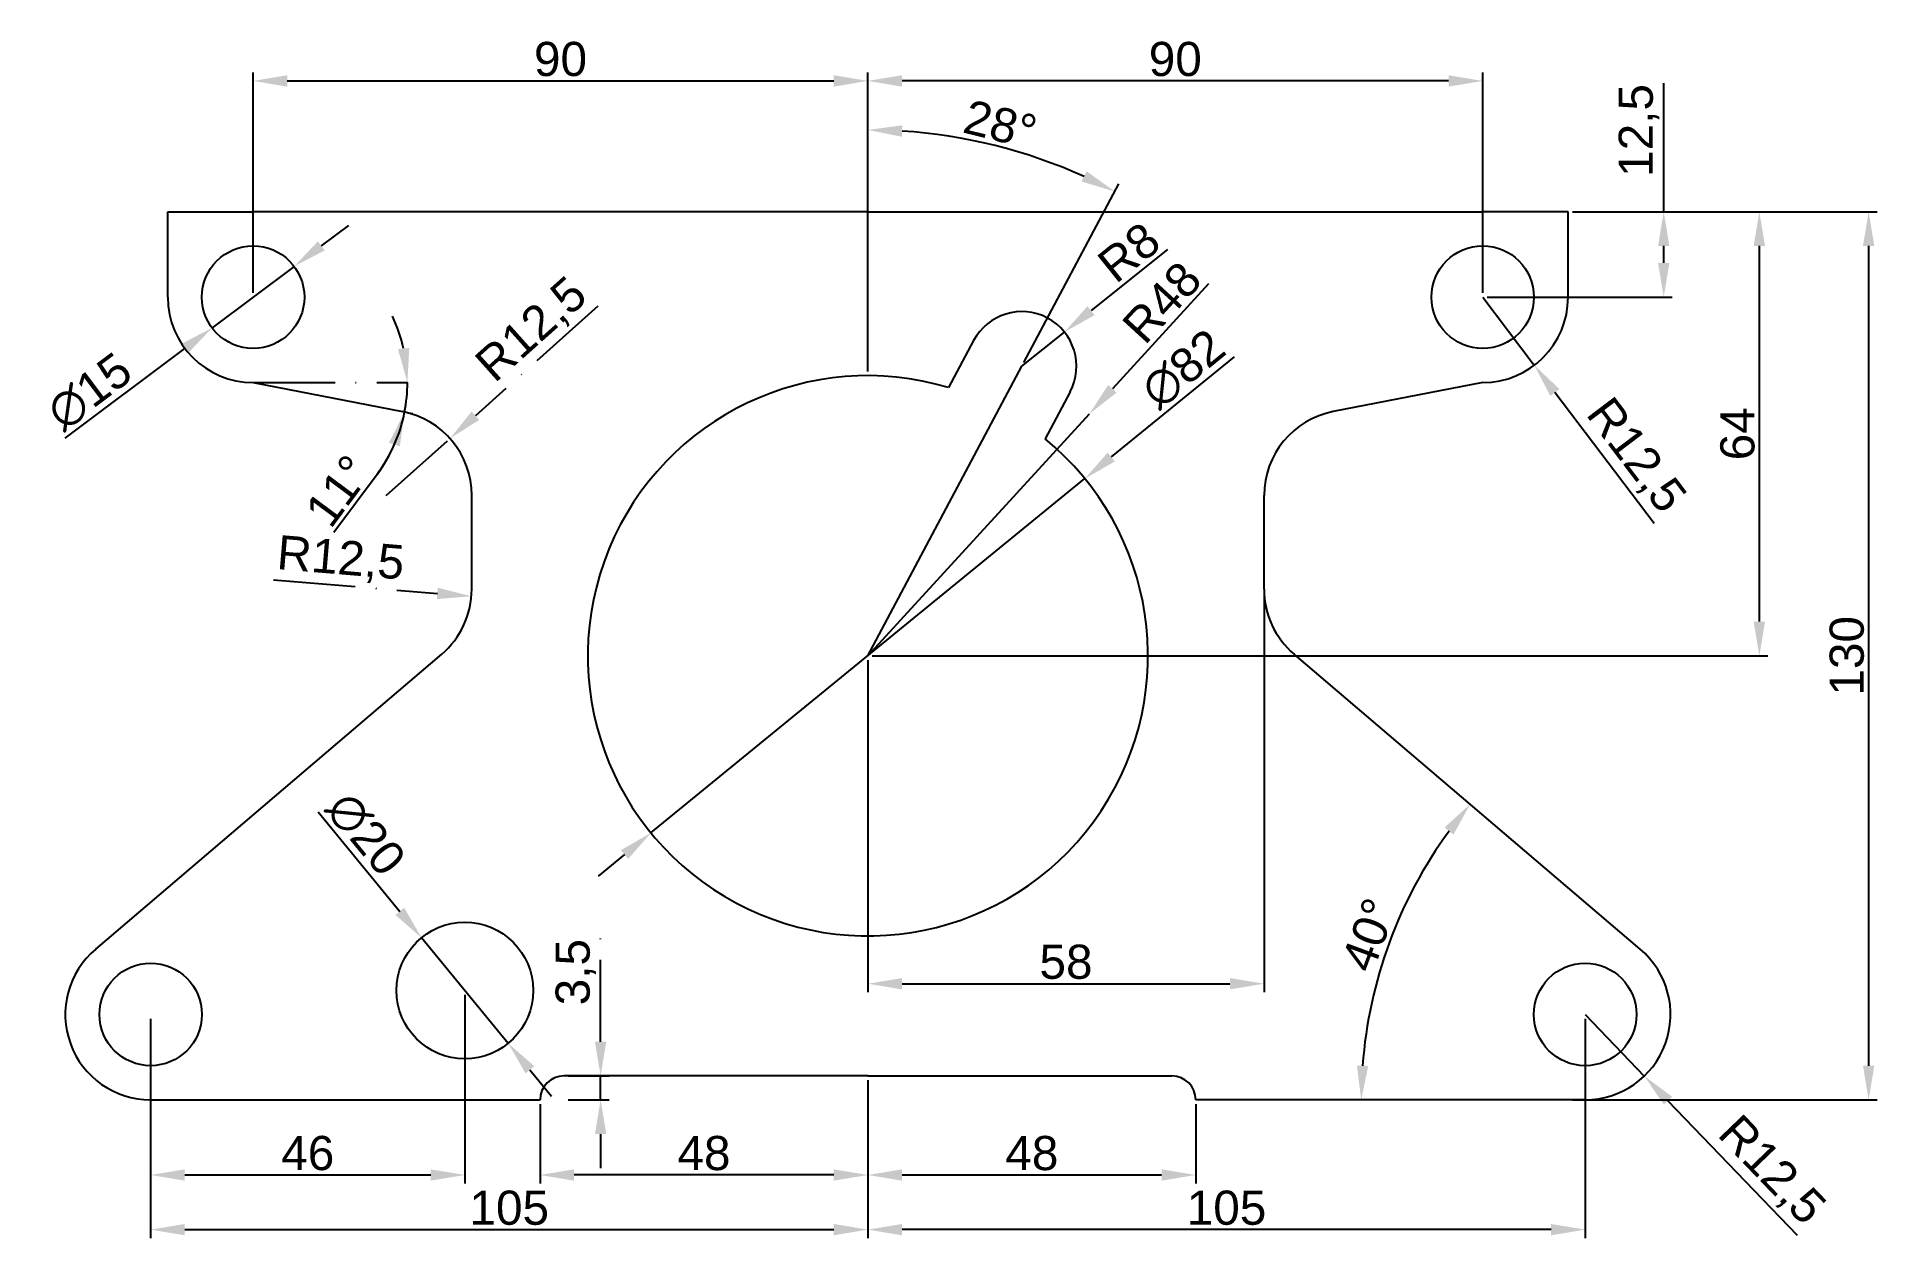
# Model space of a CAD drawing. Header units: millimetres. Extents: x -4 to 265, y -20 to 156.
import ezdxf

# ---------------------------------------------------------------- set-up
doc = ezdxf.new("R2010")
doc.units = ezdxf.units.MM
doc.linetypes.add('ACAD_ISO10W100', pattern=[18, 12, -3, 0, -3])
doc.layers.add('asi', color=7, linetype='Continuous')
doc.layers.add('kyty', color=7, linetype='Continuous', true_color=0xff2a2a)
doc.styles.get("Standard").update_dxf_attribs({"font": 'arial.ttf'})
doc.dimstyles.new('ISO-25', dxfattribs={"dimtxt": 5, "dimasz": 5, "dimexe": 1.25, "dimexo": 0.625, "dimtad": 1, "dimtxsty": 'Standard', "dimcen": 2.5, "dimadec": 0, "dimazin": 0, "dimtfac": 1, "dimtmove": 0, "dimatfit": 3, "dimfxl": 1, "dimarcsym": 0})

# ---------------------------------------------------------------- blocks, each defined once
blk = doc.blocks.new('*D4')
at = {"layer": 'Defpoints', "color": 0, "transparency": 16777216}
for p in [(33.5, 122), (21.5, 113)]:
    blk.add_point(p, dxfattribs=at)
at = {"layer": 'kyty', "color": 0, "lineweight": -2, "transparency": 16777216}
for p, q in [((37.49, 125.01), (41.49, 128.01)), ((33.5, 122), (21.5, 113)), ((0, 96.84), (17.51, 109.99))]:
    blk.add_line(p, q, dxfattribs=at)
at = {"layer": 'kyty', "color": 0, "transparency": 16777216}
for points in [[(36.99, 125.67), (37.99, 124.34), (33.5, 122)], [(17.01, 110.66), (18.01, 109.33), (21.5, 113)]]:
    blk.add_solid(points, dxfattribs=at)
at = {"layer": 'kyty', "color": 0, "transparency": 16777216, "insert": (3.56, 103.67), "char_height": 5, "attachment_point": 5, "rotation": 36.9159}
blk.add_mtext('∅15', dxfattribs=at)
blk = doc.blocks.new('*D5')
at = {"layer": 'Defpoints', "color": 0, "transparency": 16777216}
for p in [(52.15, 23.73), (64.85, 8.27)]:
    blk.add_point(p, dxfattribs=at)
at = {"layer": 'kyty', "color": 0, "lineweight": -2, "transparency": 16777216}
for p, q in [((37.02, 42.15), (48.98, 27.59)), ((64.85, 8.27), (52.15, 23.73)), ((68.02, 4.41), (71.19, 0.55))]:
    blk.add_line(p, q, dxfattribs=at)
at = {"layer": 'kyty', "color": 0, "transparency": 16777216}
for points in [[(49.62, 28.12), (48.34, 27.06), (52.15, 23.73)], [(68.66, 4.94), (67.38, 3.88), (64.85, 8.27)]]:
    blk.add_solid(points, dxfattribs=at)
at = {"layer": 'kyty', "color": 0, "transparency": 16777216, "insert": (43.98, 38.91), "char_height": 5, "attachment_point": 5, "rotation": 309.3996}
blk.add_mtext('∅20', dxfattribs=at)
blk = doc.blocks.new('*D6')
at = {"layer": 'Defpoints', "color": 0, "transparency": 16777216}
for p in [(149.26, 90.93), (85.74, 39.07)]:
    blk.add_point(p, dxfattribs=at)
at = {"layer": 'kyty', "color": 0, "lineweight": -2, "transparency": 16777216}
for p, q in [((171.11, 108.78), (153.13, 94.1)), ((85.74, 39.07), (149.26, 90.93)), ((81.87, 35.9), (78, 32.74))]:
    blk.add_line(p, q, dxfattribs=at)
at = {"layer": 'kyty', "color": 0, "transparency": 16777216}
for points in [[(152.6, 94.74), (153.66, 93.45), (149.26, 90.93)], [(81.34, 36.55), (82.4, 35.26), (85.74, 39.07)]]:
    blk.add_solid(points, dxfattribs=at)
at = {"layer": 'kyty', "color": 0, "transparency": 16777216, "insert": (163.67, 106.99), "char_height": 5, "attachment_point": 5, "rotation": 39.2351}
blk.add_mtext('∅82', dxfattribs=at)
blk = doc.blocks.new('*D7')
at = {"layer": 'Defpoints', "color": 0, "transparency": 16777216}
for p in [(146.27, 112.39), (140.03, 107.38)]:
    blk.add_point(p, dxfattribs=at)
at = {"layer": 'kyty', "color": 0, "lineweight": -2, "transparency": 16777216}
for p, q in [((161.34, 124.49), (150.17, 115.52)), ((140.03, 107.38), (146.27, 112.39))]:
    blk.add_line(p, q, dxfattribs=at)
at = {"layer": 'kyty', "color": 0, "transparency": 16777216}
blk.add_solid([(149.65, 116.17), (150.69, 114.87), (146.27, 112.39)], dxfattribs=at)
at = {"layer": 'kyty', "color": 0, "transparency": 16777216, "insert": (155.72, 124.05), "char_height": 5, "attachment_point": 5, "rotation": 38.7616}
blk.add_mtext('R8', dxfattribs=at)
blk = doc.blocks.new('*D8')
at = {"layer": 'Defpoints', "color": 0, "transparency": 16777216}
for p in [(149.92, 100.4), (117.5, 65)]:
    blk.add_point(p, dxfattribs=at)
at = {"layer": 'kyty', "color": 0, "lineweight": -2, "transparency": 16777216}
for p, q in [((167.36, 119.44), (153.3, 104.09)), ((117.5, 65), (149.92, 100.4))]:
    blk.add_line(p, q, dxfattribs=at)
at = {"layer": 'kyty', "color": 0, "transparency": 16777216}
blk.add_solid([(152.68, 104.65), (153.91, 103.52), (149.92, 100.4)], dxfattribs=at)
at = {"layer": 'kyty', "color": 0, "transparency": 16777216, "insert": (160.55, 116.72), "char_height": 5, "attachment_point": 5, "rotation": 47.515}
blk.add_mtext('R48', dxfattribs=at)
blk = doc.blocks.new('*D9')
at = {"layer": 'Defpoints', "color": 0, "transparency": 16777216}
for p in [(142.14, 137.93), (117.5, 106), (140.03, 107.38), (117.5, 65), (117.5, 65)]:
    blk.add_point(p, dxfattribs=at)
at = {"layer": 'kyty', "color": 0, "lineweight": -2, "transparency": 16777216}
for p, q in [((117.5, 106.62), (117.5, 143.22)), ((140.33, 107.93), (154.22, 134.07))]:
    blk.add_line(p, q, dxfattribs=at)
blk.add_arc((117.5, 65), 76.97, 65.7224, 86.2776, dxfattribs=at)
at = {"layer": 'kyty', "color": 0, "transparency": 16777216}
for points in [[(122.47, 140.98), (122.52, 142.65), (117.5, 141.97)], [(149.52, 135.92), (148.78, 134.42), (153.64, 132.96)]]:
    blk.add_solid(points, dxfattribs=at)
at = {"layer": 'kyty', "color": 0, "transparency": 16777216, "insert": (136.89, 142.77), "char_height": 5, "attachment_point": 5, "rotation": 346}
blk.add_mtext('28°', dxfattribs=at)
blk = doc.blocks.new('*D10')
at = {"layer": 'Defpoints', "color": 0, "transparency": 16777216}
for p in [(117.5, 149.15), (117.5, 130), (27.5, 117.5)]:
    blk.add_point(p, dxfattribs=at)
at = {"layer": 'kyty', "color": 0, "lineweight": -2, "transparency": 16777216}
for p, q in [((27.5, 118.12), (27.5, 150.4)), ((32.5, 149.15), (112.5, 149.15)), ((117.5, 130.62), (117.5, 150.4))]:
    blk.add_line(p, q, dxfattribs=at)
at = {"layer": 'kyty', "color": 0, "transparency": 16777216}
for points in [[(32.5, 149.98), (32.5, 148.31), (27.5, 149.15)], [(112.5, 149.98), (112.5, 148.31), (117.5, 149.15)]]:
    blk.add_solid(points, dxfattribs=at)
at = {"layer": 'kyty', "color": 0, "transparency": 16777216, "insert": (72.5, 152.33), "char_height": 5, "attachment_point": 5}
blk.add_mtext('90', dxfattribs=at)
blk = doc.blocks.new('*D11')
at = {"layer": 'Defpoints', "color": 0, "transparency": 16777216}
for p in [(117.5, 149.15), (117.5, 130), (207.5, 117.5)]:
    blk.add_point(p, dxfattribs=at)
at = {"layer": 'kyty', "color": 0, "lineweight": -2, "transparency": 16777216}
for p, q in [((117.5, 130.62), (117.5, 150.4)), ((202.5, 149.15), (122.5, 149.15)), ((207.5, 118.12), (207.5, 150.4))]:
    blk.add_line(p, q, dxfattribs=at)
at = {"layer": 'kyty', "color": 0, "transparency": 16777216}
for points in [[(122.5, 149.98), (122.5, 148.31), (117.5, 149.15)], [(202.5, 149.98), (202.5, 148.31), (207.5, 149.15)]]:
    blk.add_solid(points, dxfattribs=at)
at = {"layer": 'kyty', "color": 0, "transparency": 16777216, "insert": (162.5, 152.33), "char_height": 5, "attachment_point": 5}
blk.add_mtext('90', dxfattribs=at)
blk = doc.blocks.new('*D12')
at = {"layer": 'Defpoints', "color": 0, "transparency": 16777216}
for p in [(220, 130), (220, 0), (264, 0)]:
    blk.add_point(p, dxfattribs=at)
at = {"layer": 'kyty', "color": 0, "lineweight": -2, "transparency": 16777216}
for p, q in [((220.63, 130), (265.25, 130)), ((264, 125), (264, 5)), ((220.63, 0), (265.25, 0))]:
    blk.add_line(p, q, dxfattribs=at)
at = {"layer": 'kyty', "color": 0, "transparency": 16777216}
for points in [[(263.17, 125), (264.83, 125), (264, 130)], [(263.17, 5), (264.83, 5), (264, 0)]]:
    blk.add_solid(points, dxfattribs=at)
at = {"layer": 'kyty', "color": 0, "transparency": 16777216, "insert": (260.82, 65), "char_height": 5, "attachment_point": 5, "rotation": 90}
blk.add_mtext('130', dxfattribs=at)
blk = doc.blocks.new('*D13')
at = {"layer": 'Defpoints', "color": 0, "transparency": 16777216}
for p in [(220, 130), (248, 130), (117.5, 65)]:
    blk.add_point(p, dxfattribs=at)
at = {"layer": 'kyty', "color": 0, "lineweight": -2, "transparency": 16777216}
for p, q in [((220.63, 130), (249.25, 130)), ((248, 70), (248, 125)), ((118.13, 65), (249.25, 65))]:
    blk.add_line(p, q, dxfattribs=at)
at = {"layer": 'kyty', "color": 0, "transparency": 16777216}
for points in [[(247.17, 125), (248.83, 125), (248, 130)], [(247.17, 70), (248.83, 70), (248, 65)]]:
    blk.add_solid(points, dxfattribs=at)
at = {"layer": 'kyty', "color": 0, "transparency": 16777216, "insert": (244.82, 97.5), "char_height": 5, "attachment_point": 5, "rotation": 90}
blk.add_mtext('64', dxfattribs=at)
blk = doc.blocks.new('*D14')
at = {"layer": 'Defpoints', "color": 0, "transparency": 16777216}
for p in [(207.5, 117.5), (215.05, 107.54)]:
    blk.add_point(p, dxfattribs=at)
at = {"layer": 'kyty', "color": 0, "lineweight": -2, "transparency": 16777216}
for p, q in [((207.5, 117.5), (215.05, 107.54)), ((232.6, 84.37), (218.07, 103.55))]:
    blk.add_line(p, q, dxfattribs=at)
at = {"layer": 'kyty', "color": 0, "transparency": 16777216}
blk.add_solid([(218.73, 104.05), (217.4, 103.05), (215.05, 107.54)], dxfattribs=at)
at = {"layer": 'kyty', "color": 0, "transparency": 16777216, "insert": (229.73, 94.16), "char_height": 5, "attachment_point": 5, "rotation": 307.1467}
blk.add_mtext('R12,5', dxfattribs=at)
blk = doc.blocks.new('*D15')
at = {"layer": 'Defpoints', "color": 0, "transparency": 16777216}
for p in [(220, 130), (234, 130), (207.5, 117.5)]:
    blk.add_point(p, dxfattribs=at)
at = {"layer": 'kyty', "color": 0, "lineweight": -2, "transparency": 16777216}
for p, q in [((234, 130), (234, 148.8)), ((220.63, 130), (235.25, 130)), ((234, 122.5), (234, 125)), ((208.13, 117.5), (235.25, 117.5))]:
    blk.add_line(p, q, dxfattribs=at)
at = {"layer": 'kyty', "color": 0, "transparency": 16777216}
for points in [[(233.17, 125), (234.83, 125), (234, 130)], [(233.17, 122.5), (234.83, 122.5), (234, 117.5)]]:
    blk.add_solid(points, dxfattribs=at)
at = {"layer": 'kyty', "color": 0, "transparency": 16777216, "insert": (230.37, 141.9), "char_height": 5, "attachment_point": 5, "rotation": 90}
blk.add_mtext('12,5', dxfattribs=at)
blk = doc.blocks.new('*D16')
at = {"layer": 'Defpoints', "color": 0, "transparency": 16777216}
for p in [(179.89, 65.24), (196.98, 30.25), (230.53, 22.08), (165.5, 0), (222.5, 0)]:
    blk.add_point(p, dxfattribs=at)
at = {"layer": 'kyty', "color": 0, "lineweight": -2, "transparency": 16777216}
blk.add_arc((256.44, 0), 66.71, 143.8536, 175.7046, dxfattribs=at)
at = {"layer": 'kyty', "color": 0, "transparency": 16777216}
for points in [[(201.91, 39.87), (203.22, 38.83), (205.66, 43.27)], [(190.74, 4.97), (189.08, 5.03), (189.72, 0)]]:
    blk.add_solid(points, dxfattribs=at)
at = {"layer": 'kyty', "color": 0, "transparency": 16777216, "insert": (190.85, 24.16), "char_height": 5, "attachment_point": 5, "rotation": 69.7791}
blk.add_mtext('40°', dxfattribs=at)
blk = doc.blocks.new('*D17')
at = {"layer": 'Defpoints', "color": 0, "transparency": 16777216}
for p in [(222.5, 12.5), (231.16, 3.49)]:
    blk.add_point(p, dxfattribs=at)
at = {"layer": 'kyty', "color": 0, "lineweight": -2, "transparency": 16777216}
for p, q in [((222.5, 12.5), (231.16, 3.49)), ((253.6, -19.87), (234.62, -0.12))]:
    blk.add_line(p, q, dxfattribs=at)
at = {"layer": 'kyty', "color": 0, "transparency": 16777216}
blk.add_solid([(235.23, 0.46), (234.02, -0.7), (231.16, 3.49)], dxfattribs=at)
at = {"layer": 'kyty', "color": 0, "transparency": 16777216, "insert": (249.62, -10.49), "char_height": 5, "attachment_point": 5, "rotation": 313.8542}
blk.add_mtext('R12,5', dxfattribs=at)
blk = doc.blocks.new('*D18')
at = {"layer": 'Defpoints', "color": 0, "transparency": 16777216}
for p in [(117.5, 3.5), (69.5, 0), (69.5, -11)]:
    blk.add_point(p, dxfattribs=at)
at = {"layer": 'kyty', "color": 0, "lineweight": -2, "transparency": 16777216}
for p, q in [((117.5, 2.88), (117.5, -12.25)), ((69.5, -0.62), (69.5, -12.25)), ((112.5, -11), (74.5, -11))]:
    blk.add_line(p, q, dxfattribs=at)
at = {"layer": 'kyty', "color": 0, "transparency": 16777216}
for points in [[(74.5, -10.17), (74.5, -11.83), (69.5, -11)], [(112.5, -10.17), (112.5, -11.83), (117.5, -11)]]:
    blk.add_solid(points, dxfattribs=at)
at = {"layer": 'kyty', "color": 0, "transparency": 16777216, "insert": (93.5, -7.82), "char_height": 5, "attachment_point": 5}
blk.add_mtext('48', dxfattribs=at)
blk = doc.blocks.new('*D19')
at = {"layer": 'Defpoints', "color": 0, "transparency": 16777216}
for p in [(117.5, 3.5), (165.5, 0), (165.5, -11)]:
    blk.add_point(p, dxfattribs=at)
at = {"layer": 'kyty', "color": 0, "lineweight": -2, "transparency": 16777216}
for p, q in [((117.5, 2.88), (117.5, -12.25)), ((165.5, -0.62), (165.5, -12.25)), ((122.5, -11), (160.5, -11))]:
    blk.add_line(p, q, dxfattribs=at)
at = {"layer": 'kyty', "color": 0, "transparency": 16777216}
for points in [[(122.5, -10.17), (122.5, -11.83), (117.5, -11)], [(160.5, -10.17), (160.5, -11.83), (165.5, -11)]]:
    blk.add_solid(points, dxfattribs=at)
at = {"layer": 'kyty', "color": 0, "transparency": 16777216, "insert": (141.5, -7.82), "char_height": 5, "attachment_point": 5}
blk.add_mtext('48', dxfattribs=at)
blk = doc.blocks.new('*D20')
at = {"layer": 'Defpoints', "color": 0, "transparency": 16777216}
for p in [(12.5, 12.5), (117.5, 3.5), (117.5, -19)]:
    blk.add_point(p, dxfattribs=at)
at = {"layer": 'kyty', "color": 0, "lineweight": -2, "transparency": 16777216}
for p, q in [((12.5, 11.88), (12.5, -20.25)), ((117.5, 2.88), (117.5, -20.25)), ((17.5, -19), (112.5, -19))]:
    blk.add_line(p, q, dxfattribs=at)
at = {"layer": 'kyty', "color": 0, "transparency": 16777216}
for points in [[(17.5, -18.17), (17.5, -19.83), (12.5, -19)], [(112.5, -18.17), (112.5, -19.83), (117.5, -19)]]:
    blk.add_solid(points, dxfattribs=at)
at = {"layer": 'kyty', "color": 0, "transparency": 16777216, "insert": (65, -15.82), "char_height": 5, "attachment_point": 5}
blk.add_mtext('105', dxfattribs=at)
blk = doc.blocks.new('*D21')
at = {"layer": 'Defpoints', "color": 0, "transparency": 16777216}
for p in [(222.5, 12.5), (117.5, 3.5), (117.5, -19)]:
    blk.add_point(p, dxfattribs=at)
at = {"layer": 'kyty', "color": 0, "lineweight": -2, "transparency": 16777216}
for p, q in [((222.5, 11.88), (222.5, -20.25)), ((117.5, 2.88), (117.5, -20.25)), ((217.5, -19), (122.5, -19))]:
    blk.add_line(p, q, dxfattribs=at)
at = {"layer": 'kyty', "color": 0, "transparency": 16777216}
for points in [[(122.5, -18.17), (122.5, -19.83), (117.5, -19)], [(217.5, -18.17), (217.5, -19.83), (222.5, -19)]]:
    blk.add_solid(points, dxfattribs=at)
at = {"layer": 'kyty', "color": 0, "transparency": 16777216, "insert": (170, -15.82), "char_height": 5, "attachment_point": 5}
blk.add_mtext('105', dxfattribs=at)
blk = doc.blocks.new('*D22')
at = {"layer": 'Defpoints', "color": 0, "transparency": 16777216}
for p in [(58.5, 16), (12.5, 12.5), (58.5, -11)]:
    blk.add_point(p, dxfattribs=at)
at = {"layer": 'kyty', "color": 0, "lineweight": -2, "transparency": 16777216}
for p, q in [((58.5, 15.37), (58.5, -12.25)), ((12.5, 11.88), (12.5, -12.25)), ((17.5, -11), (53.5, -11))]:
    blk.add_line(p, q, dxfattribs=at)
at = {"layer": 'kyty', "color": 0, "transparency": 16777216}
for points in [[(17.5, -10.17), (17.5, -11.83), (12.5, -11)], [(53.5, -10.17), (53.5, -11.83), (58.5, -11)]]:
    blk.add_solid(points, dxfattribs=at)
at = {"layer": 'kyty', "color": 0, "transparency": 16777216, "insert": (35.5, -7.82), "char_height": 5, "attachment_point": 5}
blk.add_mtext('46', dxfattribs=at)
blk = doc.blocks.new('*D23')
at = {"layer": 'Defpoints', "color": 0, "transparency": 16777216}
for p in [(27.5, 105), (27.5, 105), (50.04, 103.56), (72, 105), (49.39, 100.75)]:
    blk.add_point(p, dxfattribs=at)
at = {"layer": 'kyty', "color": 0, "lineweight": -2, "transparency": 16777216}
for p, q in [((50, 100.63), (50.9, 100.45)), ((45.64, 91.54), (39.33, 83.04))]:
    blk.add_line(p, q, dxfattribs=at)
for start, end in [(12.7084, 25.4169), (349, 0), (323.4234, 349), (323.5831, 336.2916)]:
    blk.add_arc((27.5, 105), 22.59, start, end, dxfattribs=at)
at = {"layer": 'kyty', "color": 0, "transparency": 16777216}
for points in [[(50.36, 110.06), (48.71, 109.88), (50.09, 105)], [(47.39, 96.17), (48.98, 95.67), (49.67, 100.69)]]:
    blk.add_solid(points, dxfattribs=at)
at = {"layer": 'kyty', "color": 0, "transparency": 16777216, "insert": (39.97, 89.16), "char_height": 5, "attachment_point": 5, "rotation": 53.4234}
blk.add_mtext('11°', dxfattribs=at)
blk = doc.blocks.new('*D24')
at = {"layer": 'Defpoints', "color": 0, "linetype": 'ACAD_ISO10W100', "lineweight": 100, "transparency": 16777216}
for p in [(56.32, 96.81), (47, 88.48)]:
    blk.add_point(p, dxfattribs=at)
at = {"layer": 'kyty', "color": 0, "linetype": 'ACAD_ISO10W100', "lineweight": -2, "transparency": 16777216}
for p, q in [((77.97, 116.19), (60.04, 100.14)), ((47, 88.48), (56.32, 96.81))]:
    blk.add_line(p, q, dxfattribs=at)
at = {"layer": 'kyty', "color": 0, "linetype": 'ACAD_ISO10W100', "lineweight": 100, "transparency": 16777216}
blk.add_solid([(59.49, 100.76), (60.6, 99.52), (56.32, 96.81)], dxfattribs=at)
at = {"layer": 'kyty', "color": 0, "linetype": 'ACAD_ISO10W100', "lineweight": 100, "transparency": 16777216, "insert": (68.45, 112.54), "char_height": 5, "attachment_point": 5, "rotation": 41.8158}
blk.add_mtext('R12,5', dxfattribs=at)
blk = doc.blocks.new('*D25')
at = {"layer": 'Defpoints', "color": 0, "linetype": 'ACAD_ISO10W100', "lineweight": 100, "transparency": 16777216}
for p in [(47, 74.75), (59.46, 73.71)]:
    blk.add_point(p, dxfattribs=at)
at = {"layer": 'kyty', "color": 0, "linetype": 'ACAD_ISO10W100', "lineweight": -2, "transparency": 16777216}
blk.add_line((30.5, 76.13), (54.47, 74.13), dxfattribs=at)
at = {"layer": 'kyty', "color": 0, "linetype": 'ACAD_ISO10W100', "lineweight": 100, "transparency": 16777216}
blk.add_solid([(54.54, 74.96), (54.4, 73.3), (59.46, 73.71)], dxfattribs=at)
at = {"layer": 'kyty', "color": 0, "linetype": 'ACAD_ISO10W100', "lineweight": 100, "transparency": 16777216, "insert": (40.3, 78.96), "char_height": 5, "attachment_point": 5, "rotation": 355.2151}
blk.add_mtext('R12,5', dxfattribs=at)
blk = doc.blocks.new('*D26')
at = {"layer": 'Defpoints', "color": 0, "lineweight": 100, "transparency": 16777216}
for p in [(175.5, 74.75), (117.5, 65), (175.5, 17)]:
    blk.add_point(p, dxfattribs=at)
at = {"layer": 'kyty', "color": 0, "lineweight": -2, "transparency": 16777216}
for p, q in [((175.5, 74.13), (175.5, 15.75)), ((117.5, 64.38), (117.5, 15.75)), ((122.5, 17), (170.5, 17))]:
    blk.add_line(p, q, dxfattribs=at)
at = {"layer": 'kyty', "color": 0, "lineweight": 100, "transparency": 16777216}
for points in [[(122.5, 17.83), (122.5, 16.17), (117.5, 17)], [(170.5, 17.83), (170.5, 16.17), (175.5, 17)]]:
    blk.add_solid(points, dxfattribs=at)
at = {"layer": 'kyty', "color": 0, "lineweight": 100, "transparency": 16777216, "insert": (146.5, 20.18), "char_height": 5, "attachment_point": 5}
blk.add_mtext('58', dxfattribs=at)
blk = doc.blocks.new('*D27')
at = {"layer": 'Defpoints', "color": 0, "linetype": 'ACAD_ISO10W100', "lineweight": 100, "transparency": 16777216}
for p in [(73, 3.5), (73, 0), (78.37, 0)]:
    blk.add_point(p, dxfattribs=at)
at = {"layer": 'kyty', "color": 0, "linetype": 'ACAD_ISO10W100', "lineweight": -2, "transparency": 16777216}
for p, q in [((78.37, 8.5), (78.37, 23.89)), ((73.63, 3.5), (79.62, 3.5)), ((78.37, 0), (78.37, 3.5)), ((73.63, 0), (79.62, 0)), ((78.37, -5), (78.37, -10))]:
    blk.add_line(p, q, dxfattribs=at)
at = {"layer": 'kyty', "color": 0, "linetype": 'ACAD_ISO10W100', "lineweight": 100, "transparency": 16777216}
for points in [[(77.54, 8.5), (79.2, 8.5), (78.37, 3.5)], [(77.54, -5), (79.2, -5), (78.37, 0)]]:
    blk.add_solid(points, dxfattribs=at)
at = {"layer": 'kyty', "color": 0, "linetype": 'ACAD_ISO10W100', "lineweight": 100, "transparency": 16777216, "insert": (74.74, 18.69), "char_height": 5, "attachment_point": 5, "rotation": 90}
blk.add_mtext('3,5', dxfattribs=at)

msp = doc.modelspace()

# ---------------------------------------------------------------- linework, layer by layer
for p, q in [((117.5, 3.5), (73, 3.5)), ((117.5, 3.5), (162, 3.5)), ((12.5, 0), (58.5, 0)), ((12.5, 0), (69.5, 0)), ((222.5, 0), (165.5, 0)), ((222.5, 0), (176.5, 0))]:
    msp.add_line(p, q)
for centre, radius in [((58.5, 16), 10), ((12.5, 12.5), 7.5), ((222.5, 12.5), 7.5)]:
    msp.add_circle(centre, radius)
for centre, radius, start, end in [((12.5, 12.5), 12.5, 130, 270), ((222.5, 12.5), 12.5, 270, 50), ((73, 0), 3.5, 90, 180), ((162, 0), 3.5, 0, 90)]:
    msp.add_arc(centre, radius, start, end)
at = {"layer": 'asi'}
for p, q in [((15, 117.5), (15, 130)), ((15, 130), (27.5, 130)), ((117.5, 130), (27.5, 130)), ((117.5, 130), (207.5, 130)), ((220, 130), (207.5, 130)), ((220, 117.5), (220, 130)), ((15, 117.5), (15, 117.5)), ((220, 117.5), (220, 117.5)), ((132.971, 111.137), (129.315, 104.261)), ((27.5, 105), (49.385, 100.746)), ((147.098, 103.626), (143.442, 96.749)), ((207.5, 105), (185.615, 100.746)), ((59.5, 74.753), (59.5, 88.476)), ((175.5, 74.753), (175.5, 88.476)), ((4.465, 22.076), (55.108, 65.24)), ((230.535, 22.076), (179.892, 65.24))]:
    msp.add_line(p, q, dxfattribs=at)
for centre in [(27.5, 117.5), (207.5, 117.5)]:
    msp.add_circle(centre, 7.5, dxfattribs=at)
for centre, radius, start, end in [((27.5, 117.5), 12.5, 180, 270), ((207.5, 117.5), 12.5, 270, 0), ((140.035, 107.381), 8, 332, 152), ((117.5, 65), 41, 73.25185, 50.74815), ((47, 88.476), 12.5, 0, 79), ((188, 88.476), 12.5, 101, 180), ((47, 74.753), 12.5, 310.44175, 0), ((188, 74.753), 12.5, 180, 229.55825)]:
    msp.add_arc(centre, radius, start, end, dxfattribs=at)
at = {"layer": 'kyty'}
msp.add_line((117.5, 65), (140.035, 107.381), dxfattribs=at)
at = {"layer": 'kyty', "linetype": 'ACAD_ISO10W100'}
msp.add_line((27.5, 105), (50.089, 105), dxfattribs=at)

# ---------------------------------------------------------------- dimensions: what is measured, and where the dimension line sits
at = {"layer": 'kyty'}
for base, p1, p2, picture, middle in [((117.5, 149.147), (27.5, 117.5), (117.5, 130), '*D10', (72.5, 152.325)), ((117.5, 149.147), (207.5, 117.5), (117.5, 130), '*D11', (162.5, 152.325)), ((58.5, -11), (12.5, 12.5), (58.5, 16), '*D22', (35.5, -7.822)), ((117.5, -19), (12.5, 12.5), (117.5, 3.5), '*D20', (65, -15.822)), ((117.5, -19), (222.5, 12.5), (117.5, 3.5), '*D21', (170, -15.822)), ((69.5, -11), (117.5, 3.5), (69.5, 0), '*D18', (93.5, -7.822)), ((165.5, -11), (117.5, 3.5), (165.5, 0), '*D19', (141.5, -7.822))]:
    dim = msp.add_linear_dim(base=base, p1=p1, p2=p2, dimstyle='ISO-25', dxfattribs=at)
    dim.commit()
    dim.dimension.update_dxf_attribs({"geometry": picture, "text_midpoint": middle})
for base, p1, p2, picture, middle in [((234, 130), (207.5, 117.5), (220, 130), '*D15', (230.37, 141.902)), ((264, 0), (220, 130), (220, 0), '*D12', (260.82, 65))]:
    dim = msp.add_linear_dim(base=base, p1=p1, p2=p2, angle=90, dimstyle='ISO-25', dxfattribs=at)
    dim.commit()
    dim.dimension.update_dxf_attribs({"geometry": picture, "text_midpoint": middle})
for base, line1, line2, picture, middle in [((142.137, 137.926), ((117.5, 65), (140.035, 107.381)), ((117.5, 65), (117.5, 106)), '*D9', (136.891, 142.772)), ((50.042, 103.555), ((27.5, 105), (72, 105)), ((27.5, 105), (49.385, 100.746)), '*D23', (39.968, 89.156)), ((196.975, 30.246), ((222.5, 0), (165.5, 0)), ((230.535, 22.076), (179.892, 65.24)), '*D16', (190.854, 24.156))]:
    dim = msp.add_angular_dim_2l(base=base, line1=line1, line2=line2, dimstyle='ISO-25', dxfattribs=at)
    dim.commit()
    dim.dimension.update_dxf_attribs({"geometry": picture, "text_midpoint": middle})
dim = msp.add_linear_dim(base=(248, 130), p1=(117.5, 65), p2=(220, 130), angle=90, text='64', dimstyle='ISO-25', dxfattribs=at)
dim.commit()
dim.dimension.update_dxf_attribs({"geometry": '*D13', "text_midpoint": (244.822, 97.5)})
for p1, p2, picture, middle in [((33.496, 122.005), (21.504, 112.995), '*D4', (5.554, 101.013)), ((85.743, 39.067), (149.257, 90.933), '*D6', (165.769, 104.416))]:
    dim = msp.add_diameter_dim_2p(p1=p1, p2=p2, dimstyle='ISO-25', dxfattribs=at)
    dim.commit()
    dim.dimension.update_dxf_attribs({"geometry": picture, "text_midpoint": middle, "dimtype": 163})
for center, mpoint, picture, middle in [((140.035, 107.381), (146.273, 112.39), '*D7', (155.716, 124.047)), ((207.5, 117.5), (215.048, 107.536), '*D14', (229.735, 94.161))]:
    dim = msp.add_radius_dim(center=center, mpoint=mpoint, dimstyle='ISO-25', dxfattribs=at)
    dim.commit()
    dim.dimension.update_dxf_attribs({"geometry": picture, "text_midpoint": middle})
for center, mpoint, picture, middle in [((117.5, 65), (149.919, 100.398), '*D8', (162.898, 114.569)), ((222.5, 12.5), (231.16, 3.486), '*D17', (247, -13))]:
    dim = msp.add_radius_dim(center=center, mpoint=mpoint, dimstyle='ISO-25', dxfattribs=at)
    dim.commit()
    dim.dimension.update_dxf_attribs({"geometry": picture, "text_midpoint": middle, "dimtype": 164})
at = {"layer": 'kyty', "linetype": 'ACAD_ISO10W100', "lineweight": 100}
dim = msp.add_radius_dim(center=(47, 88.476), mpoint=(56.316, 96.81), dimstyle='ISO-25', dxfattribs=at)
dim.commit()
dim.dimension.update_dxf_attribs({"geometry": '*D24', "text_midpoint": (68.452, 112.537)})
dim = msp.add_radius_dim(center=(47, 74.753), mpoint=(59.456, 73.711), dimstyle='ISO-25', dxfattribs=at)
dim.commit()
dim.dimension.update_dxf_attribs({"geometry": '*D25', "text_midpoint": (39.994, 75.34), "dimtype": 164})
at = {"layer": 'kyty', "lineweight": 100}
dim = msp.add_linear_dim(base=(175.5, 17), p1=(117.5, 65), p2=(175.5, 74.753), dimstyle='ISO-25', dxfattribs=at)
dim.commit()
dim.dimension.update_dxf_attribs({"geometry": '*D26', "text_midpoint": (146.5, 20.178)})
at = {"layer": 'kyty'}
dim = msp.add_diameter_dim_2p(p1=(64.847, 8.273), p2=(52.153, 23.727), dimstyle='ISO-25', dxfattribs=at)
dim.commit()
dim.dimension.update_dxf_attribs({"geometry": '*D5', "text_midpoint": (43.978, 38.906)})
at = {"layer": 'kyty', "linetype": 'ACAD_ISO10W100', "lineweight": 100}
dim = msp.add_linear_dim(base=(78.37, 0), p1=(73, 3.5), p2=(73, 0), angle=90, dimstyle='ISO-25', dxfattribs=at)
dim.commit()
dim.dimension.update_dxf_attribs({"geometry": '*D27', "text_midpoint": (78.37, 18.694), "dimtype": 160})

doc.saveas('drawing.dxf')
